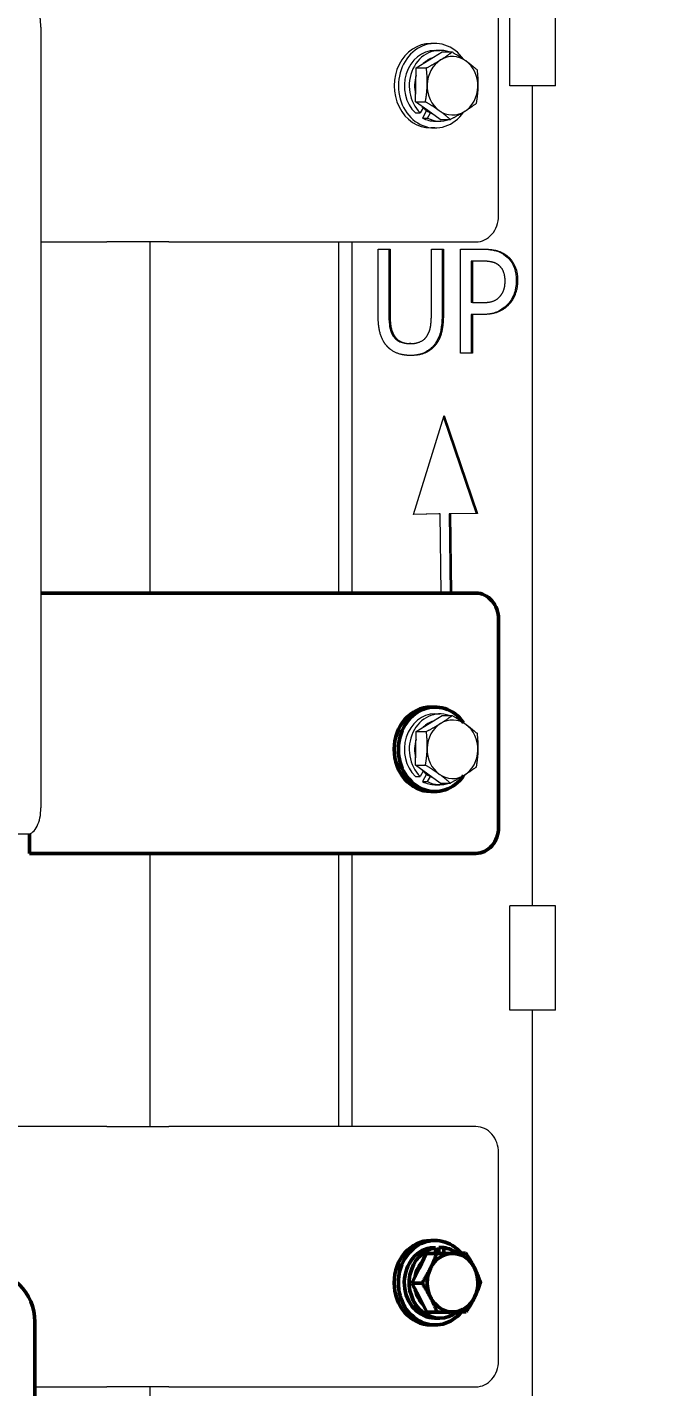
# Model space of a CAD drawing. Header units: inches. Extents: x 15 to 402, y 6 to 258.
# Drawn here: x 290.58 to 296.75, y 94.76 to 107.83 of the extents above; entities that cross this region are included whole.
import ezdxf

# ---------------------------------------------------------------- set-up
doc = ezdxf.new("R2010")
doc.units = ezdxf.units.IN
doc.header["$LTSCALE"] = 12
doc.header["$MEASUREMENT"] = 0
doc.layers.add('Dimension (ANSI)', color=7, linetype='Continuous', lineweight=25)
doc.layers.add('Visible (ANSI)', color=7, linetype='Continuous', lineweight=50)
doc.styles.add('MEMCOR Medium', font='arial.ttf')
doc.dimstyles.new('Default (ANSI)', dxfattribs={"dimscale": 12, "dimtxt": 0.15, "dimasz": 0.098425, "dimexe": 0.125, "dimexo": 0.0625, "dimgap": 0.031496, "dimtad": 0, "dimtih": 1, "dimtoh": 1, "dimdec": 4, "dimrnd": 1e-08, "dimzin": 3, "dimdsep": 46, "dimlunit": 5, "dimtxsty": 'MEMCOR Medium', "dimcen": 0.09, "dimdle": 0.393701, "dimclrd": 256, "dimclre": 256, "dimclrt": 256, "dimadec": 0, "dimazin": 1, "dimtfac": 0.8, "dimtofl": 0, "dimtmove": 0, "dimatfit": 3, "dimfxl": 1, "dimfrac": 1, "dimtolj": 1, "dimtzin": 4, "dimlwd": -1, "dimlwe": -1, "dimarcsym": 0})

# ---------------------------------------------------------------- blocks, each defined once
blk = doc.blocks.new('*D27')
at = {"layer": 'Defpoints', "color": 0, "transparency": 16777216}
for p in [(303.002, 130.769), (254.989, 40.014), (282.798, 40.014)]:
    blk.add_point(p, dxfattribs=at)
at = {"layer": 'Dimension (ANSI)', "transparency": 16777216}
for p, q in [((302.252, 130.769), (253.489, 130.769)), ((254.989, 129.588), (254.989, 91.538)), ((254.989, 41.195), (254.989, 79.246)), ((282.048, 40.014), (253.489, 40.014))]:
    blk.add_line(p, q, dxfattribs=at)
for points in [[(254.792, 129.588), (255.186, 129.588), (254.989, 130.769)], [(254.792, 41.195), (255.186, 41.195), (254.989, 40.014)]]:
    blk.add_solid(points, dxfattribs=at)
at = {"layer": 'Dimension (ANSI)', "transparency": 16777216, "char_height": 1.8, "attachment_point": 5, "style": 'MEMCOR Medium'}
for s, insert in [('\\A1; \\fArial|b0|i0;90{\\H0.8x;\\S3#4;} in', (254.989, 87.241)), ('\\A1;[2305.2 mm]{\\P\\fArial|b0|i0;SHIPPING HEIGHT\\P\\fArial|b0|i0;REF.}', (254.989, 81.095))]:
    blk.add_mtext(s, dxfattribs=dict(at, insert=insert))

msp = doc.modelspace()

# ---------------------------------------------------------------- linework, layer by layer
at = {"layer": 'Visible (ANSI)', "linetype": 'Continuous', "lineweight": 18}
for p, q in [((295.20793, 107.26412), (295.20793, 108.26412)), ((295.64402, 107.26412), (295.64402, 108.26412)), ((295.09853, 106.01412), (295.09853, 108.01412)), ((290.70669, 107.82662), (290.70669, 100.32662)), ((294.48901, 107.67012), (294.44901, 107.67012)), ((294.3096, 107.43492), (294.43337, 107.51168)), ((294.43337, 107.51168), (294.55715, 107.58844)), ((294.48901, 107.60412), (294.53601, 107.60412)), ((294.55715, 107.58844), (294.6536, 107.58844)), ((294.30528, 107.27276), (294.3096, 107.43492)), ((294.3096, 107.43492), (294.40605, 107.43492)), ((294.30096, 107.1106), (294.30528, 107.27276)), ((295.64402, 107.26412), (295.20793, 107.26412)), ((295.42444, 99.38412), (295.42444, 107.26412)), ((294.3009, 107.00255), (294.3479, 107.00255)), ((294.30096, 107.1106), (294.39741, 107.1106)), ((294.42042, 107.0252), (294.30096, 107.1106)), ((294.37511, 107.05331), (294.3479, 107.00255)), ((294.40855, 107.02475), (294.37012, 106.95307)), ((294.41712, 106.95307), (294.44433, 107.00383)), ((294.53988, 106.9398), (294.42042, 107.0252)), ((294.37012, 106.95307), (294.41712, 106.95307)), ((294.48901, 106.85812), (294.44901, 106.85812)), ((294.48901, 106.92412), (294.53601, 106.92412)), ((294.53988, 106.9398), (294.63633, 106.9398)), ((290.70669, 105.76412), (291.3383, 105.76412)), ((291.93593, 105.76412), (291.3383, 105.76412)), ((291.75371, 105.76412), (291.75371, 102.38912)), ((291.75574, 102.38912), (291.75574, 105.76412)), ((291.93593, 105.76412), (294.88203, 105.76412)), ((293.56739, 102.38912), (293.56739, 105.76412)), ((293.69239, 105.76412), (293.69239, 102.38912)), ((293.94279, 105.06997), (293.94279, 105.69395)), ((293.94279, 105.69395), (294.05789, 105.69395)), ((294.04539, 105.69395), (294.04539, 105.06997)), ((294.05789, 105.69395), (294.05789, 105.06997)), ((294.45441, 105.06672), (294.45441, 105.69395)), ((294.45441, 105.69395), (294.5695, 105.69395)), ((294.557, 105.69395), (294.557, 105.06997)), ((294.5695, 105.69395), (294.5695, 105.06997)), ((294.73443, 104.69395), (294.73443, 105.69395)), ((294.73443, 105.69395), (294.95198, 105.69395)), ((294.84952, 105.57888), (294.83702, 105.57888)), ((294.83702, 105.57888), (294.83702, 105.18018)), ((294.84952, 105.57888), (294.84952, 105.18018)), ((294.94497, 105.57888), (294.84952, 105.57888)), ((294.84952, 105.18018), (294.83702, 105.18018)), ((294.84952, 105.18018), (294.92812, 105.18018)), ((294.84952, 105.06672), (294.83702, 105.06672)), ((294.83702, 105.06672), (294.83702, 104.69395)), ((294.94707, 105.06672), (294.84952, 105.06672)), ((294.84952, 105.06672), (294.84952, 104.69395)), ((294.2558, 104.78633), (294.2433, 104.78633)), ((294.84952, 104.69395), (294.73443, 104.69395)), ((294.2818, 103.14458), (294.5765, 104.09678)), ((294.57054, 104.07754), (294.88396, 103.15585)), ((294.5765, 104.09678), (294.89646, 103.15585)), ((294.53829, 103.15008), (294.2818, 103.14458)), ((294.52579, 103.15008), (294.28188, 103.14485)), ((294.53829, 103.15008), (294.52579, 103.15008)), ((294.54711, 102.38912), (294.53829, 103.15008)), ((294.88396, 103.15585), (294.6239, 103.15166)), ((294.6239, 103.15166), (294.63389, 102.38912)), ((294.6364, 103.15166), (294.6239, 103.15166)), ((294.89646, 103.15585), (294.6364, 103.15166)), ((294.6364, 103.15166), (294.64639, 102.38912)), ((294.89646, 103.15585), (294.88396, 103.15585)), ((294.3096, 101.05992), (294.43337, 101.13668)), ((294.43337, 101.13668), (294.55715, 101.21344)), ((294.48901, 101.22912), (294.53601, 101.22912)), ((294.55715, 101.21344), (294.6536, 101.21344)), ((294.30528, 100.89776), (294.3096, 101.05992)), ((294.3096, 101.05992), (294.40605, 101.05992)), ((294.30096, 100.7356), (294.30528, 100.89776)), ((294.30096, 100.7356), (294.39741, 100.7356)), ((294.42042, 100.6502), (294.30096, 100.7356)), ((294.3009, 100.62755), (294.3479, 100.62755)), ((294.37511, 100.67831), (294.3479, 100.62755)), ((294.40855, 100.64975), (294.37012, 100.57807)), ((294.41712, 100.57807), (294.44433, 100.62883)), ((294.53988, 100.5648), (294.42042, 100.6502)), ((294.37012, 100.57807), (294.41712, 100.57807)), ((294.48901, 100.54912), (294.53601, 100.54912)), ((294.53988, 100.5648), (294.63633, 100.5648)), ((290.25693, 100.07662), (290.58169, 100.07662)), ((291.75371, 99.88912), (291.75371, 97.26412)), ((291.75574, 97.26412), (291.75574, 99.88912)), ((293.56739, 97.26412), (293.56739, 99.88912)), ((293.69239, 99.88912), (293.69239, 97.26412)), ((295.64402, 99.38412), (295.20793, 99.38412)), ((295.20793, 98.38412), (295.20793, 99.38412)), ((295.64402, 98.38412), (295.64402, 99.38412)), ((295.64402, 98.38412), (295.20793, 98.38412)), ((295.42444, 90.50412), (295.42444, 98.38412)), ((291.3383, 97.26412), (290.33162, 97.26412)), ((291.3383, 97.26412), (291.93593, 97.26412)), ((294.88203, 97.26412), (291.93593, 97.26412)), ((295.09853, 95.01412), (295.09853, 97.01412)), ((290.64868, 94.76412), (291.3383, 94.76412)), ((291.93593, 94.76412), (291.3383, 94.76412)), ((291.75371, 94.76412), (291.75371, 81.01412)), ((291.75574, 81.01412), (291.75574, 94.76412)), ((291.93593, 94.76412), (294.88203, 94.76412))]:
    msp.add_line(p, q, dxfattribs=at)
at = {"layer": 'Visible (ANSI)'}
for p, q in [((291.3383, 102.38912), (290.70669, 102.38912)), ((291.3383, 102.38912), (291.93593, 102.38912)), ((294.88203, 102.38912), (291.93593, 102.38912)), ((295.09853, 100.13912), (295.09853, 102.13912)), ((294.48901, 101.29512), (294.44901, 101.29512)), ((294.48901, 100.48312), (294.44901, 100.48312)), ((290.59662, 100.07841), (290.59662, 99.88912)), ((290.59662, 99.88912), (291.3383, 99.88912)), ((291.93593, 99.88912), (291.3383, 99.88912)), ((291.93593, 99.88912), (294.88203, 99.88912)), ((294.48901, 96.17012), (294.44901, 96.17012)), ((294.33662, 95.9023), (294.40571, 96.04357)), ((294.40571, 96.04357), (294.5462, 96.04511)), ((294.40571, 96.04357), (294.50216, 96.04357)), ((294.44554, 96.1004), (294.49254, 96.1004)), ((294.49254, 96.1004), (294.493, 96.04453)), ((294.52694, 96.10129), (294.57394, 96.10129)), ((294.52694, 96.10129), (294.52741, 96.04495)), ((294.54736, 96.04512), (294.53601, 96.04512)), ((294.5462, 96.04511), (294.6867, 96.04665)), ((294.5744, 96.04542), (294.57394, 96.10129)), ((294.6867, 96.04665), (294.78315, 96.04665)), ((294.26753, 95.76104), (294.33662, 95.9023)), ((294.33893, 95.62132), (294.26753, 95.76104)), ((294.26753, 95.76104), (294.36398, 95.76104)), ((294.41034, 95.48159), (294.33893, 95.62132)), ((290.64868, 79.88912), (290.64868, 95.38912)), ((294.41034, 95.48159), (294.50679, 95.48159)), ((294.48901, 95.35812), (294.44901, 95.35812)), ((294.48901, 95.42412), (294.53601, 95.42412))]:
    msp.add_line(p, q, dxfattribs=at)
msp.add_arc((290.14868, 95.38912), 0.5, 0, 90, dxfattribs=at)
at = {"layer": 'Visible (ANSI)', "linetype": 'Continuous', "lineweight": 18}
for centre, major_axis, ratio, start_param, end_param in [((290.58169, 107.82662), (0, 0.25), 0.5, 4.71238898, 6.28318531), ((294.44901, 107.26412), (0, 0.406), 0.8660254, 0, 3.14159267), ((294.48901, 107.26412), (0, 0.406), 0.8660254, 5.39157203, 10.32344995), ((294.53601, 107.26412), (0, 0.34), 0.8660254, 5.97827926, 8.73175933), ((294.48901, 107.26412), (0, 0.34), 0.8660254, 0, 2.44857402), ((294.53601, 107.26412), (0, 0.281), 0.8660254, 0.27192207, 0.71379452), ((294.65752, 107.26412), (0, -0.281), 0.8660254, 3.63445095, 4.6816485), ((294.65752, 107.26412), (0, 0.281), 0.8660254, 5.72884605, 6.7760436), ((294.65752, 107.26412), (0, 0.281), 0.8660254, 4.6816485, 5.72884605), ((294.53601, 107.26412), (0, 0.281), 0.8660254, 1.21820159, 1.8619101), ((294.65752, 107.26412), (0, -0.281), 0.8660254, 4.6816485, 5.72884605), ((294.65752, 107.26412), (0, 0.281), 0.8660254, 3.63445095, 4.6816485), ((294.53601, 107.26412), (0, -0.281), 0.8660254, 5.49575819, 5.96193391), ((294.65752, 107.26412), (0, -0.281), 0.8660254, 5.72884605, 6.7760436), ((294.48901, 107.26412), (0, -0.34), 0.8660254, 5.86752543, 6.28318531), ((294.53601, 107.26412), (0, -0.34), 0.8660254, 5.86752543, 6.58809136), ((294.88203, 106.01412), (0, -0.25), 0.8660254, 0, 1.57079633), ((294.53601, 100.88912), (0, 0.34), 0.8660254, 5.97827926, 8.73175933), ((294.48901, 100.88912), (0, 0.34), 0.8660254, 0, 2.44857402), ((294.53601, 100.88912), (0, 0.281), 0.8660254, 0.27192207, 0.71379452), ((294.65752, 100.88912), (0, -0.281), 0.8660254, 3.63445095, 4.6816485), ((294.65752, 100.88912), (0, 0.281), 0.8660254, 5.72884605, 6.7760436), ((294.65752, 100.88912), (0, 0.281), 0.8660254, 4.6816485, 5.72884605), ((294.53601, 100.88912), (0, 0.281), 0.8660254, 1.21820159, 1.8619101), ((294.65752, 100.88912), (0, -0.281), 0.8660254, 4.6816485, 5.72884605), ((294.65752, 100.88912), (0, 0.281), 0.8660254, 3.63445095, 4.6816485), ((294.53601, 100.88912), (0, -0.281), 0.8660254, 5.49575819, 5.96193391), ((294.65752, 100.88912), (0, -0.281), 0.8660254, 5.72884605, 6.7760436), ((294.48901, 100.88912), (0, -0.34), 0.8660254, 5.86752543, 6.28318531), ((294.53601, 100.88912), (0, -0.34), 0.8660254, 5.86752543, 6.58809136), ((290.58169, 100.32662), (0, -0.25), 0.5, 0, 1.57079633), ((294.88203, 97.01412), (0, 0.25), 0.8660254, 4.71238898, 6.28318531), ((294.88203, 95.01412), (0, -0.25), 0.8660254, 0, 1.57079633)]:
    msp.add_ellipse(centre, major_axis=major_axis, ratio=ratio, start_param=start_param, end_param=end_param, dxfattribs=at)
at = {"layer": 'Visible (ANSI)'}
for centre, major_axis, start_param, end_param in [((294.88203, 102.13912), (0, 0.25), 4.71238898, 6.28318531), ((294.44901, 100.88912), (0, 0.406), 0, 3.14159265), ((294.48901, 100.88912), (0, 0.406), 5.39157203, 10.32344995), ((294.88203, 100.13912), (0, -0.25), 0, 1.57079633), ((294.44901, 95.76412), (0, 0.406), 0, 3.14159265), ((294.48901, 95.76412), (0, 0.406), 5.48204081, 10.23452794), ((294.48901, 95.76412), (0, 0.34), 0.14818485, 3.14159265), ((294.53601, 95.76412), (0, -0.34), 3.28977751, 6.88375048), ((294.65752, 95.76412), (0, 0.281), 0.00950547, 1.05670302), ((294.53601, 95.76412), (0, 0.281), 0, 0.04075813), ((294.53601, 95.76412), (0, 0.34), 5.69323593, 6.1540114), ((294.65752, 95.76412), (0, 0.281), 5.24549323, 6.29269078), ((294.53601, 95.76412), (0, 0.281), 0.75646749, 1.35693856), ((294.65752, 95.76412), (0, -0.281), 4.19829568, 5.24549323), ((294.65752, 95.76412), (0, 0.281), 4.19829568, 5.24549323), ((294.53601, 95.76412), (0, 0.281), 1.80532063, 2.40248052), ((294.65752, 95.76412), (0, -0.281), 5.24549323, 6.29269078), ((294.65752, 95.76412), (0, -0.281), 0.00950547, 1.05670302)]:
    msp.add_ellipse(centre, major_axis=major_axis, ratio=0.8660254, start_param=start_param, end_param=end_param, dxfattribs=at)
at = {"layer": 'Visible (ANSI)', "linetype": 'Continuous', "lineweight": 18}
for points in [[(294.40605, 107.43492), (294.48493, 107.47605), (294.54237, 107.51168)], [(294.54237, 107.51168), (294.59982, 107.5473), (294.6536, 107.58844)], [(294.6536, 107.58844), (294.73017, 107.54267), (294.78561, 107.50304)], [(294.41428, 107.27276), (294.41628, 107.34802), (294.40605, 107.43492)], [(294.78561, 107.50304), (294.84105, 107.46341), (294.89252, 107.41764)], [(294.89252, 107.41764), (294.90276, 107.33074), (294.90075, 107.25549)], [(294.39741, 107.1106), (294.41227, 107.1975), (294.41428, 107.27276)], [(294.90075, 107.25549), (294.89875, 107.18023), (294.88389, 107.09333)], [(294.52942, 107.0252), (294.47398, 107.06484), (294.39741, 107.1106)], [(294.63633, 106.9398), (294.58486, 106.98557), (294.52942, 107.0252)], [(294.77266, 107.01657), (294.71521, 106.98094), (294.63633, 106.9398)], [(294.88389, 107.09333), (294.8301, 107.05219), (294.77266, 107.01657)], [(294.40605, 101.05992), (294.48493, 101.10105), (294.54237, 101.13668)], [(294.54237, 101.13668), (294.59982, 101.1723), (294.6536, 101.21344)], [(294.6536, 101.21344), (294.73017, 101.16767), (294.78561, 101.12804)], [(294.78561, 101.12804), (294.84105, 101.08841), (294.89252, 101.04264)], [(294.41428, 100.89776), (294.41628, 100.97302), (294.40605, 101.05992)], [(294.89252, 101.04264), (294.90276, 100.95574), (294.90075, 100.88049)], [(294.39741, 100.7356), (294.41227, 100.8225), (294.41428, 100.89776)], [(294.90075, 100.88049), (294.89875, 100.80523), (294.88389, 100.71833)], [(294.52942, 100.6502), (294.47398, 100.68984), (294.39741, 100.7356)], [(294.88389, 100.71833), (294.8301, 100.67719), (294.77266, 100.64157)], [(294.63633, 100.5648), (294.58486, 100.61057), (294.52942, 100.6502)], [(294.77266, 100.64157), (294.71521, 100.60594), (294.63633, 100.5648)]]:
    msp.add_rational_spline(points, [1, 1.0379548493, 1], degree=2, dxfattribs=at)
for points, knots in [([(294.93948, 105.69395), (294.97445, 105.69395), (295.02774, 105.69172), (295.10777, 105.66878), (295.13851, 105.65375), (295.16617, 105.63155)], [-0.725506634, -0.725506634, -0.725506634, -0.725506634, -0.296366495, -0.296366495, 0, 0, 0, 0]), ([(295.16617, 105.63155), (295.18515, 105.61663), (295.20206, 105.59904), (295.2282, 105.56221), (295.24166, 105.53965), (295.26459, 105.47322), (295.26933, 105.43263), (295.26933, 105.39249)], [-0.844477071, -0.844477071, -0.844477071, -0.844477071, -0.544529725, -0.544529725, -0.305823756, -0.305823756, 0, 0, 0, 0]), ([(295.26933, 105.39249), (295.26933, 105.36881), (295.26733, 105.34534), (295.25773, 105.29269), (295.25001, 105.27028), (295.23202, 105.22392), (295.2153, 105.19508), (295.19354, 105.17045)], [-0.48070155, -0.48070155, -0.48070155, -0.48070155, -0.387114958, -0.387114958, -0.268097881, -0.268097881, 0, 0, 0, 0]), ([(295.19354, 105.17045), (295.17862, 105.1535), (295.16235, 105.13852), (295.12675, 105.11245), (295.10778, 105.10168), (295.06616, 105.08362), (295.02028, 105.06672), (294.93457, 105.06672)], [-2.12199044, -2.12199044, -2.12199044, -2.12199044, -1.44284282, -1.44284282, -0.75409962, -0.75409962, 0, 0, 0, 0]), ([(294.04539, 105.06997), (294.04539, 105.00431), (294.05043, 104.96835), (294.05886, 104.92053), (294.06831, 104.89318), (294.08258, 104.86818)], [-0.371862003, -0.371862003, -0.371862003, -0.371862003, -0.228145318, -0.228145318, 0, 0, 0, 0]), ([(294.557, 105.06997), (294.557, 105.03002), (294.555, 104.98888), (294.54249, 104.89644), (294.53192, 104.86572), (294.51439, 104.81934), (294.49684, 104.79024), (294.47419, 104.76526)], [-0.467674705, -0.467674705, -0.467674705, -0.467674705, -0.385613275, -0.385613275, -0.275578199, -0.275578199, 0, 0, 0, 0]), ([(294.08258, 104.86818), (294.09068, 104.85402), (294.1004, 104.84154), (294.12597, 104.81761), (294.14004, 104.8096), (294.17947, 104.79091), (294.21202, 104.78633), (294.2433, 104.78633)], [-0.454531198, -0.454531198, -0.454531198, -0.454531198, -0.37440362, -0.37440362, -0.275150152, -0.275150152, 0, 0, 0, 0]), ([(294.47419, 104.76526), (294.46054, 104.74978), (294.44566, 104.73609), (294.41323, 104.71258), (294.39607, 104.70304), (294.35622, 104.68653), (294.31669, 104.67369), (294.24971, 104.67292)], [-1.62181416, -1.62181416, -1.62181416, -1.62181416, -1.12295259, -1.12295259, -0.62367983, -0.62367983, -0.0190532, -0.0190532, -0.0190532, -0.0190532])]:
    msp.add_open_spline(points, degree=3, knots=knots, dxfattribs=at)
for points in [[(294.95198, 105.69395), (295.02918, 105.69395), (295.13726, 105.66478), (295.17867, 105.63155)], [(295.09936, 105.54079), (295.07199, 105.56186), (294.99901, 105.57888), (294.94497, 105.57888)], [(295.17867, 105.63155), (295.22709, 105.59347), (295.28183, 105.47596), (295.28183, 105.39249)], [(295.16182, 105.38844), (295.16182, 105.44031), (295.13094, 105.51648), (295.09936, 105.54079)], [(295.1127, 105.24014), (295.13866, 105.27013), (295.16182, 105.34063), (295.16182, 105.38844)], [(295.28183, 105.39249), (295.28183, 105.32766), (295.24183, 105.21097), (295.20604, 105.17045)], [(294.92812, 105.18018), (294.9983, 105.18018), (295.08463, 105.20611), (295.1127, 105.24014)], [(295.20604, 105.17045), (295.16112, 105.1194), (295.03971, 105.06672), (294.94707, 105.06672)], [(294.0256, 104.76526), (293.97999, 104.81713), (293.94279, 104.963), (293.94279, 105.06997)], [(294.05789, 105.06997), (294.05789, 105.00027), (294.07333, 104.90627), (294.09508, 104.86818)], [(294.41721, 104.86818), (294.43897, 104.90627), (294.45441, 104.99946), (294.45441, 105.06672)], [(294.5695, 105.06997), (294.5695, 104.96543), (294.53301, 104.81632), (294.48669, 104.76526)], [(294.2558, 104.67288), (294.1793, 104.67288), (294.06561, 104.71907), (294.0256, 104.76526)], [(294.09508, 104.86818), (294.11824, 104.82766), (294.19825, 104.78633), (294.2558, 104.78633)], [(294.2558, 104.78633), (294.30983, 104.78633), (294.39405, 104.82766), (294.41721, 104.86818)], [(294.48669, 104.76526), (294.44528, 104.71826), (294.3358, 104.67288), (294.2558, 104.67288)]]:
    msp.add_open_spline(points, degree=2, dxfattribs=at)
at = {"layer": 'Visible (ANSI)'}
for points in [[(294.44562, 95.9023), (294.47768, 95.96786), (294.50216, 96.04357)], [(294.50216, 96.04357), (294.59, 96.04439), (294.6552, 96.04511)], [(294.6552, 96.04511), (294.72041, 96.04582), (294.78315, 96.04665)], [(294.78315, 96.04665), (294.83396, 95.97177), (294.8671, 95.90693)], [(294.36398, 95.76104), (294.41355, 95.83674), (294.44562, 95.9023)], [(294.8671, 95.90693), (294.90024, 95.84208), (294.92595, 95.76721)], [(294.44793, 95.62132), (294.41479, 95.68616), (294.36398, 95.76104)], [(294.92595, 95.76721), (294.90148, 95.6915), (294.86941, 95.62594)], [(294.50679, 95.48159), (294.48107, 95.55647), (294.44793, 95.62132)], [(294.86941, 95.62594), (294.83735, 95.56038), (294.78777, 95.48468)], [(294.65983, 95.48313), (294.59463, 95.48242), (294.50679, 95.48159)], [(294.78777, 95.48468), (294.72503, 95.48385), (294.65983, 95.48313)]]:
    msp.add_rational_spline(points, [1, 1.0379548493, 1], degree=2, dxfattribs=at)

# ---------------------------------------------------------------- dimensions: what is measured, and where the dimension line sits
at = {"layer": 'Dimension (ANSI)'}
dim = msp.add_linear_dim(base=(254.98884, 40.01412), p1=(303.00221, 130.76912), p2=(282.79783, 40.01412), angle=90, text=' \\fArial|b0|i0;<> in\\X[2305.2 mm]{\\P\\fArial|b0|i0;SHIPPING HEIGHT\\P\\fArial|b0|i0;REF.}', dimstyle='Default (ANSI)', override={"dimgap": 0.031496, "dimdec": 4, "dimpost": '', "dimtol": 0, "dimlim": 0, "dimtp": 0, "dimtm": 0, "dimtdec": 2, "dimatfit": 1}, dxfattribs=at)
dim.commit()
dim.dimension.update_dxf_attribs({"geometry": '*D27', "text_midpoint": (254.98884, 85.39162), "dimtype": 160})

doc.saveas('drawing.dxf')
